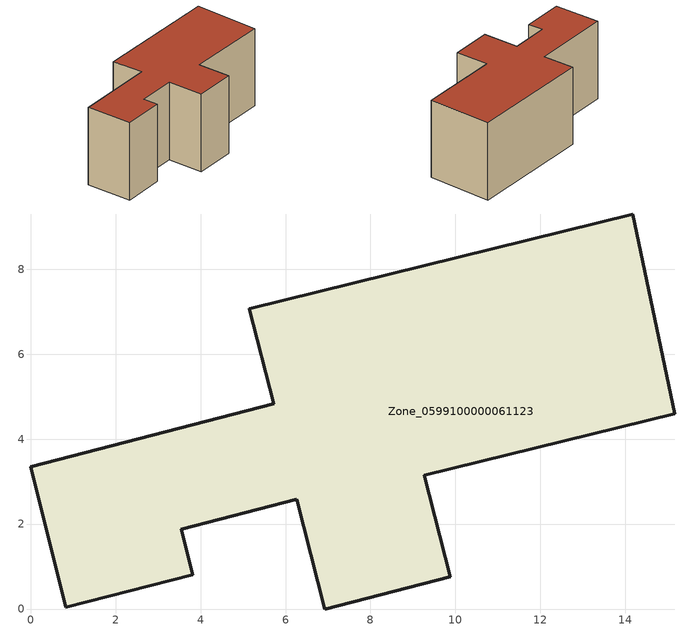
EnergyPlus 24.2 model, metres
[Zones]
Zone_0599100000061123
 floor ground (C_G): 9.27,3.15 9.88,0.76 6.92,0 6.26,2.58 3.54,1.88 3.82,0.81 0.83,0.04 0,3.35 5.72,4.83 5.14,7.07 14.18,9.3 15.16,4.6 z0
 wall outside (C_F): 3.82,0.81 3.54,1.88 6.26,2.58 6.92,0 9.88,0.76 9.27,3.15 15.16,4.6 14.18,9.3 5.14,7.07 5.72,4.83 0,3.35 0.83,0.04 3.82,0.81 z0:5.89
 roof outside (C_R): 15.16,4.6 14.18,9.3 5.14,7.07 5.72,4.83 0,3.35 0.83,0.04 3.82,0.81 3.54,1.88 6.26,2.58 6.92,0 9.88,0.76 9.27,3.15 z5.89
[BUILDING]
Pand.0599100000061123: North Axis=0; Terrain=City; Loads Convergence Tolerance Value=0.04; Temperature Convergence Tolerance Value=0.4; Solar Distribution=FullExterior; Maximum Number of Warmup Days=25; Minimum Number of Warmup Days=1
[Site:Location]
Rotterdam.The.Hague.AP_ZH_NLD Design_Conditions: Latitude=51.96; Longitude=4.45; Time Zone=1; Elevation=-4.5
[SITE:GROUNDTEMPERATURE:BUILDINGSURFACE]
18, 18, 18, 18, 18, 18, 18, 18, 18, 18, 18, 18
[MATERIAL] Thermal Absorptance=0.9; Solar Absorptance=0.7; Visible Absorptance=0.7
Name | Roughness | Thickness | Conductivity | Density | Specific Heat
G.TI.1965-1974 | MediumSmooth | 0.15 | 0.882353 | 540 | 1210
F.TI.1965-1974 | Rough | 0.3 | 0.697674 | 1920 | 840
R.TI.1965-1974 | MediumRough | 0.2 | 0.232558 | 1500 | 1000
[CONSTRUCTION]
C_G: G.TI.1965-1974
C_F: F.TI.1965-1974
C_R: R.TI.1965-1974
[ZONE]
Zone_0599100000061123: Type=1; Multiplier=1; Ceiling Height=Autocalculate; Volume=Autocalculate; Floor Area=autocalculate; Part of Total Floor Area=Yes
[ZONEINFILTRATION:DESIGNFLOWRATE]
Infil_Zone_0599100000061123: Zone or ZoneList or Space or SpaceList=Zone_0599100000061123; Schedule=AlwaysOn; Design Flow Rate Calculation Method=Flow/Area; Flow Rate per Floor Area=0.003; Constant Term Coefficient=1; Temperature Term Coefficient=0; Velocity Term Coefficient=0; Velocity Squared Term Coefficient=0
[HVACTEMPLATE:ZONE:IDEALLOADSAIRSYSTEM]
Zone_0599100000061123: Maximum Heating Supply Air Temperature=50; Minimum Cooling Supply Air Temperature=13; Maximum Heating Supply Air Humidity Ratio=0.0156; Minimum Cooling Supply Air Humidity Ratio=0.0077; Heating Limit=NoLimit; Cooling Limit=NoLimit; Dehumidification Control Type=ConstantSensibleHeatRatio; Cooling Sensible Heat Ratio=0.7; Dehumidification Setpoint=60; Humidification Control Type=None; Humidification Setpoint=30; Outdoor Air Method=None; Outdoor Air Flow Rate per Person=0.00944; Outdoor Air Flow Rate per Zone Floor Area=0; Outdoor Air Flow Rate per Zone=0; Demand Controlled Ventilation Type=None; Outdoor Air Economizer Type=NoEconomizer; Heat Recovery Type=None; Sensible Heat Recovery Effectiveness=0.7; Latent Heat Recovery Effectiveness=0.65
[ZONECONTROL:THERMOSTAT]
ThermostatControl_Zone_0599100000061123: Zone or ZoneList=Zone_0599100000061123; Control Type Schedule=DualSetpointControlType; Control 1=Thermostat_Zone_0599100000061123; Temperature Difference Between Cutout And Setpoint=0
[THERMOSTATSETPOINT:DUALSETPOINT]
Thermostat_Zone_0599100000061123: Heating Setpoint Temperature Schedule=HeatingSetpoint_Zone_0599100000061123; Cooling Setpoint Temperature Schedule=CoolingSetpoint_Zone_0599100000061123
[SCHEDULE:COMPACT]
HeatingSetpoint_Zone_0599100000061123: Through: 12/31, For: AllDays, Until: 24:00, 21
CoolingSetpoint_Zone_0599100000061123: Through: 12/31, For: AllDays, Until: 24:00, 24
DualSetpointControlType: Through: 12/31, For: AllDays, Until: 24:00, 4
AlwaysOn: Through: 12/31, For: AllDays, Until: 24:00, 1
